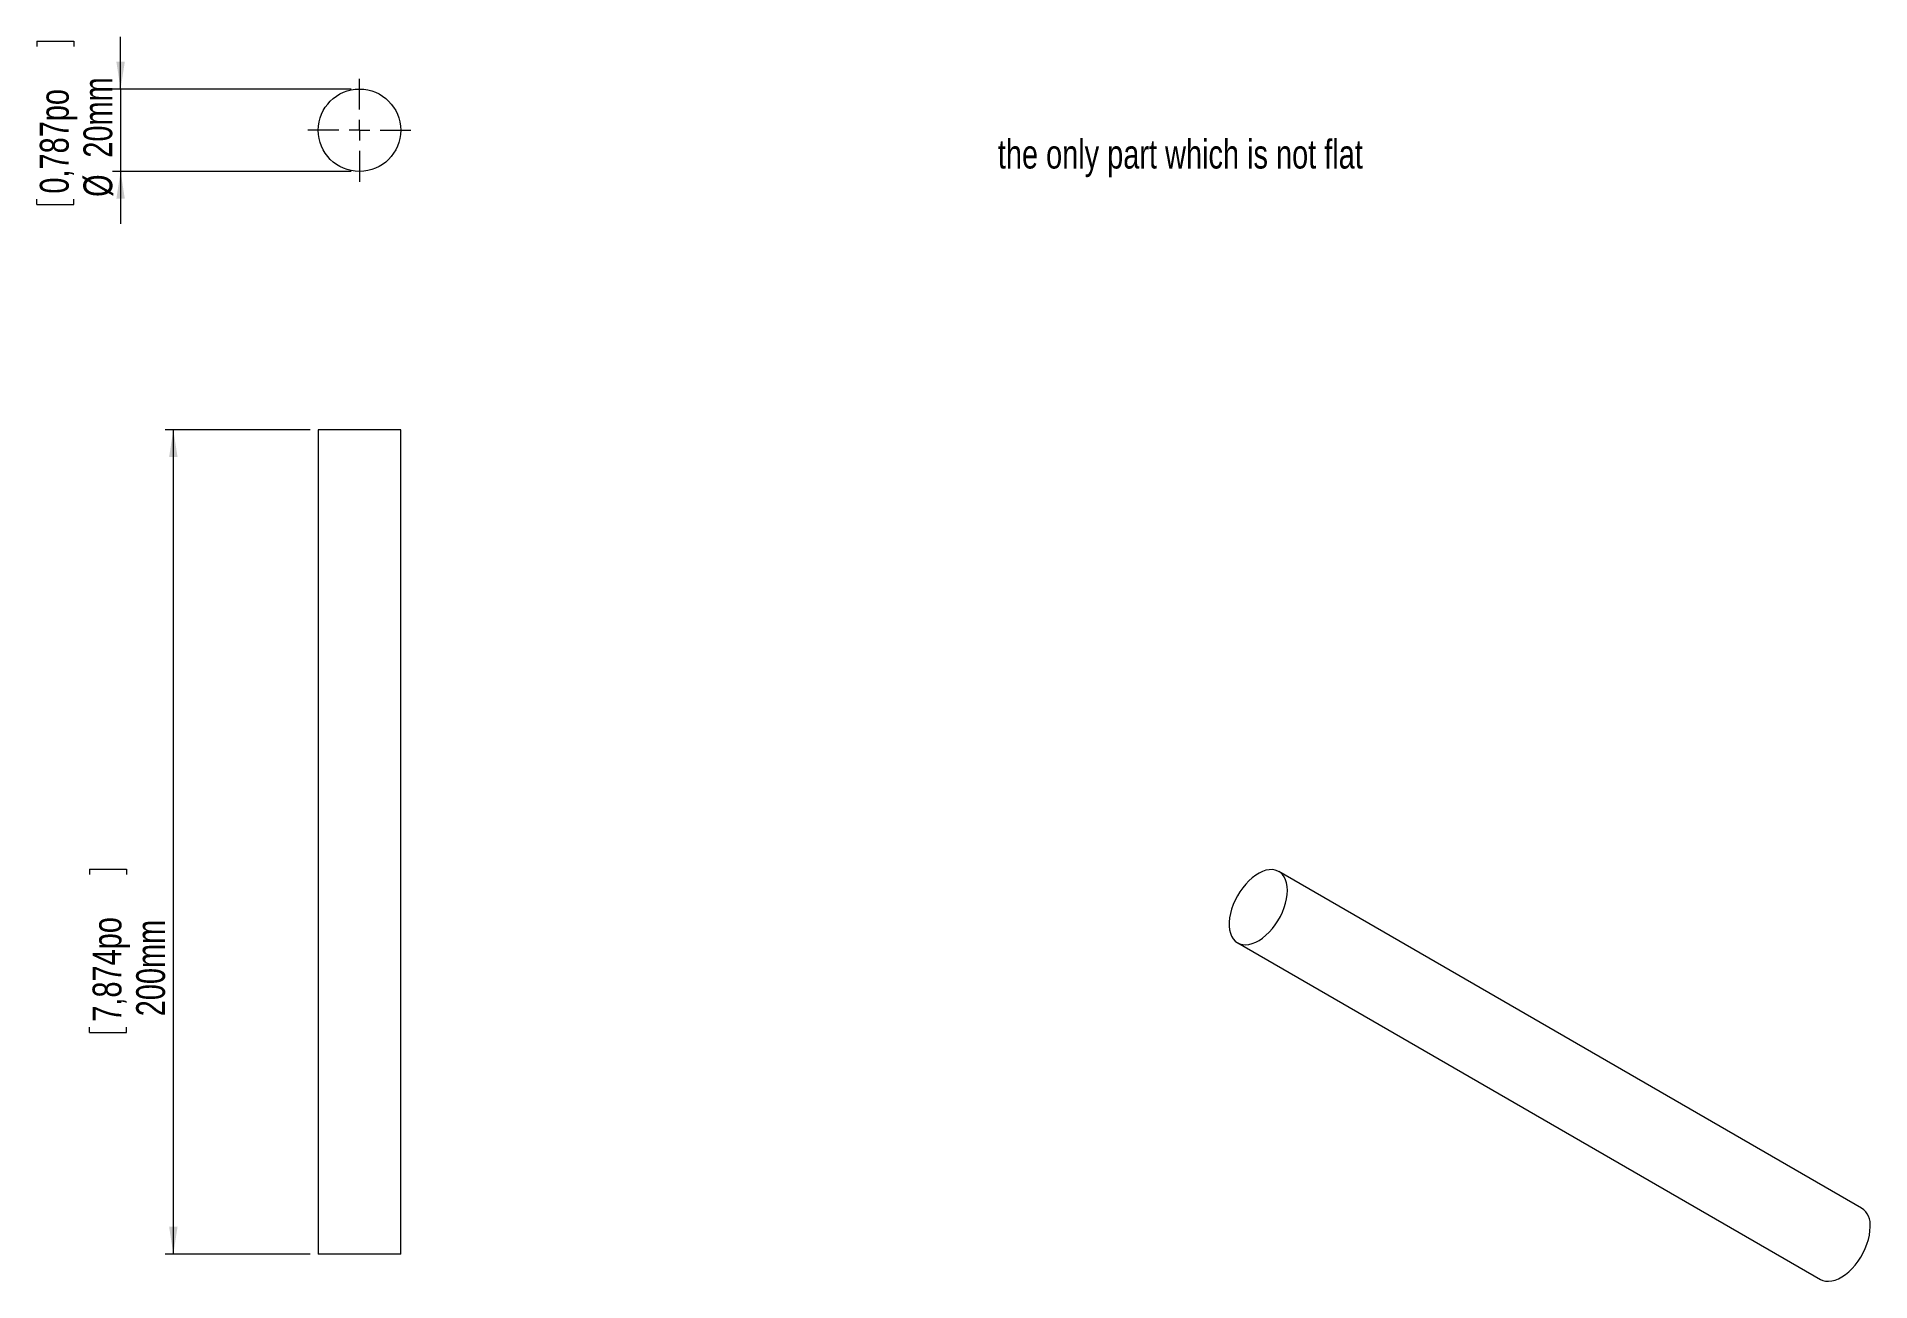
# Paper-space layout 'Feuille10' of a CAD drawing. Header units: millimetres. Extents: x 24 to 246, y 33 to 184.
import ezdxf

# ---------------------------------------------------------------- set-up
doc = ezdxf.new("R2010")
doc.units = ezdxf.units.MM
doc.styles.add('SLDTEXTSTYLE0', font='TXT', dxfattribs={"width": 0.75})
doc.dimstyles.new('SLDDIMSTYLE1', dxfattribs={"dimtxt": 3.5, "dimasz": 3.302, "dimexe": 0, "dimexo": 0.0625, "dimgap": 0.875, "dimtad": 1, "dimtoh": 1, "dimlfac": 2, "dimrnd": 1e-09, "dimzin": 12, "dimdsep": 46, "dimtxsty": 'SLDTEXTSTYLE0', "dimsah": 1, "dimcen": 0.09, "dimadec": 0, "dimazin": 0, "dimtfac": 1, "dimtofl": 0, "dimtmove": 0, "dimatfit": 3, "dimfxl": 1, "dimfrac": 2, "dimtolj": 1, "dimtzin": 12, "dimarcsym": 0})
doc.dimstyles.new('SLDDIMSTYLE2', dxfattribs={"dimtxt": 3.5, "dimasz": 3.302, "dimexe": 0, "dimexo": 0.0625, "dimgap": 0.875, "dimtad": 1, "dimtoh": 1, "dimlfac": 2, "dimrnd": 1e-09, "dimzin": 12, "dimdsep": 46, "dimtxsty": 'SLDTEXTSTYLE0', "dimsah": 1, "dimcen": 0.09, "dimadec": 0, "dimazin": 0, "dimtfac": 1, "dimtofl": 0, "dimtmove": 0, "dimatfit": 3, "dimfxl": 1, "dimfrac": 2, "dimtolj": 1, "dimtzin": 12, "dimarcsym": 0})

# ---------------------------------------------------------------- blocks, each defined once
blk = doc.blocks.new('*D178')
at = {"color": 7, "linetype": 'Continuous', "lineweight": 0}
for p, q in [((23.7, 183.54), (28.19, 183.54)), ((23.7, 183.54), (23.7, 182.88)), ((28.19, 183.54), (28.19, 182.88)), ((33.88, 177.72), (33.88, 184.07)), ((61.87, 177.72), (32.88, 177.72)), ((33.88, 177.72), (33.88, 167.72)), ((61.87, 167.72), (32.88, 167.72)), ((33.88, 167.72), (33.88, 161.37)), ((23.7, 163.7), (23.7, 164.36)), ((23.7, 163.7), (28.19, 163.7)), ((28.19, 163.7), (28.19, 164.36))]:
    blk.add_line(p, q, dxfattribs=at)
for points in [[(33.88, 177.72), (34.39, 181.02), (33.37, 181.02)], [(33.88, 167.72), (33.37, 164.42), (34.39, 164.42)]]:
    blk.add_solid(points, dxfattribs=at)
at = {"color": 7, "linetype": 'Continuous', "lineweight": 0, "char_height": 3.5, "attachment_point": 1, "rotation": 90, "style": 'SLDTEXTSTYLE0'}
for s, insert in [('20mm', (29.37, 169.39)), ('0,787po', (24.08, 165.03)), ('%%c', (29.37, 164.63))]:
    blk.add_mtext(s, dxfattribs=dict(at, insert=insert))
blk = doc.blocks.new('SW_CENTERMARKSYMBOL_33')
at = {"color": 0, "linetype": 'Continuous', "lineweight": 0}
for p, q in [((0, 2.5), (0, 6.25)), ((-2.5, 0), (-6.25, 0)), ((0, 0), (-1.25, 0)), ((0, 0), (0, 1.25)), ((0, 0), (0, -1.25)), ((0, 0), (1.25, 0)), ((2.5, 0), (6.25, 0)), ((0, -2.5), (0, -6.25))]:
    blk.add_line(p, q, dxfattribs=at)
blk = doc.blocks.new('*D180')
at = {"color": 7, "linetype": 'Continuous', "lineweight": 0}
for p, q in [((56.87, 136.38), (39.28, 136.38)), ((40.28, 136.38), (40.28, 36.38)), ((30.1, 83.09), (34.59, 83.09)), ((30.1, 83.09), (30.1, 82.43)), ((34.59, 83.09), (34.59, 82.43)), ((30.1, 63.25), (30.1, 63.91)), ((30.1, 63.25), (34.59, 63.25)), ((34.59, 63.25), (34.59, 63.91)), ((56.87, 36.38), (39.28, 36.38))]:
    blk.add_line(p, q, dxfattribs=at)
for points in [[(40.28, 136.38), (39.77, 133.08), (40.79, 133.08)], [(40.28, 36.38), (40.79, 39.69), (39.77, 39.69)]]:
    blk.add_solid(points, dxfattribs=at)
at = {"color": 7, "linetype": 'Continuous', "lineweight": 0, "char_height": 3.5, "attachment_point": 1, "rotation": 90, "style": 'SLDTEXTSTYLE0'}
for s, insert in [('7,874po', (30.48, 64.57)), ('200mm', (35.77, 65.23))]:
    blk.add_mtext(s, dxfattribs=dict(at, insert=insert))

psp = doc.layouts.new('Feuille10')

# ---------------------------------------------------------------- linework, layer by layer
at = {"color": 7, "linetype": 'Continuous', "lineweight": 15}
for p, q in [((57.865, 136.385), (57.865, 36.385)), ((67.865, 136.385), (57.865, 136.385)), ((67.865, 36.385), (67.865, 136.385)), ((245.1377, 41.9686), (174.427, 82.789)), ((169.4275, 74.1285), (240.1381, 33.3081)), ((67.865, 36.385), (57.865, 36.385))]:
    psp.add_line(p, q, dxfattribs=at)
at = {"color": 7, "linetype": 'Continuous', "lineweight": 15, "flags": 128}
for points in [[(175.4628, 80.4998), (175.438, 80.9683), (175.3639, 81.4016), (175.2415, 81.7937), (175.0727, 82.1389), (174.8596, 82.4324), (174.6055, 82.6701), (174.3137, 82.8488), (173.9884, 82.9658), (173.6342, 83.0195), (173.256, 83.0092), (172.8592, 82.9351), (172.4493, 82.7981), (172.032, 82.6002), (171.6133, 82.3441), (171.199, 82.0335), (170.7949, 81.6727), (170.4067, 81.2668), (170.0399, 80.8215), (169.6996, 80.3431), (169.3905, 79.8381), (169.117, 79.3138), (168.883, 78.7775), (168.6917, 78.2368), (168.5459, 77.6991), (168.4475, 77.1721), (168.3979, 76.6632), (168.3979, 76.1795), (168.4475, 75.7277), (168.5459, 75.3143), (168.6917, 74.9451), (168.883, 74.6252), (169.117, 74.3591), (169.3905, 74.1505), (169.6996, 74.0024), (170.0399, 73.9169), (170.4067, 73.8951), (170.7949, 73.9374), (171.199, 74.0432), (171.6133, 74.211), (172.032, 74.4383), (172.4493, 74.7222), (172.8592, 75.0584), (173.256, 75.4424), (173.6342, 75.8688), (173.9884, 76.3315), (174.3137, 76.8241), (174.6055, 77.3396), (174.8596, 77.8708), (175.0727, 78.4103), (175.2415, 78.9504), (175.3639, 79.4837), (175.438, 80.0026), (175.4628, 80.4998)], [(240.1381, 33.3081), (240.4102, 33.182), (240.7506, 33.0965), (241.1174, 33.0747), (241.5056, 33.117), (241.9097, 33.2228), (242.324, 33.3905), (242.7427, 33.6179), (243.1599, 33.9017), (243.5698, 34.238), (243.9667, 34.622), (244.3449, 35.0484), (244.6991, 35.5111), (245.0244, 36.0037), (245.3161, 36.5192), (245.5703, 37.0504), (245.7833, 37.5899), (245.9522, 38.13), (246.0745, 38.6633), (246.1486, 39.1822), (246.1735, 39.6794)]]:
    psp.add_lwpolyline(points, dxfattribs=at)
at = {"color": 7, "linetype": 'Continuous', "lineweight": 15}
psp.add_circle((62.865, 172.72), 5, dxfattribs=at)
psp.add_arc((243.7567, 39.9649), 2.4336, 353.263236, 55.424584, dxfattribs=at)

# ---------------------------------------------------------------- block references
at = {"color": 7, "linetype": 'Continuous', "lineweight": 0}
psp.add_blockref('SW_CENTERMARKSYMBOL_33', (62.865, 172.72), dxfattribs=at)

# ---------------------------------------------------------------- texts
at = {"color": 7, "linetype": 'Continuous', "lineweight": 0, "insert": (140.3233, 171.573), "char_height": 3.5, "attachment_point": 1, "style": 'SLDTEXTSTYLE0'}
psp.add_mtext('the only part which is not flat', dxfattribs=at)

# ---------------------------------------------------------------- dimensions: what is measured, and where the dimension line sits
at = {"color": 7, "linetype": 'Continuous', "lineweight": 0}
dim = psp.add_linear_dim(base=(33.8812, 167.72), p1=(62.865, 177.72), p2=(62.865, 167.72), angle=90, text='%%c<>', dimstyle='SLDDIMSTYLE1', dxfattribs=at)
dim.commit()
dim.dimension.update_dxf_attribs({"geometry": '*D178', "text_midpoint": (33.8812, 173.6222), "dimtype": 160})
dim = psp.add_linear_dim(base=(40.2793, 36.385), p1=(57.865, 136.385), p2=(57.865, 36.385), angle=90, dimstyle='SLDDIMSTYLE2', dxfattribs=at)
dim.commit()
dim.dimension.update_dxf_attribs({"geometry": '*D180', "text_midpoint": (40.2793, 73.1691), "dimtype": 160})

doc.saveas('drawing.dxf')
